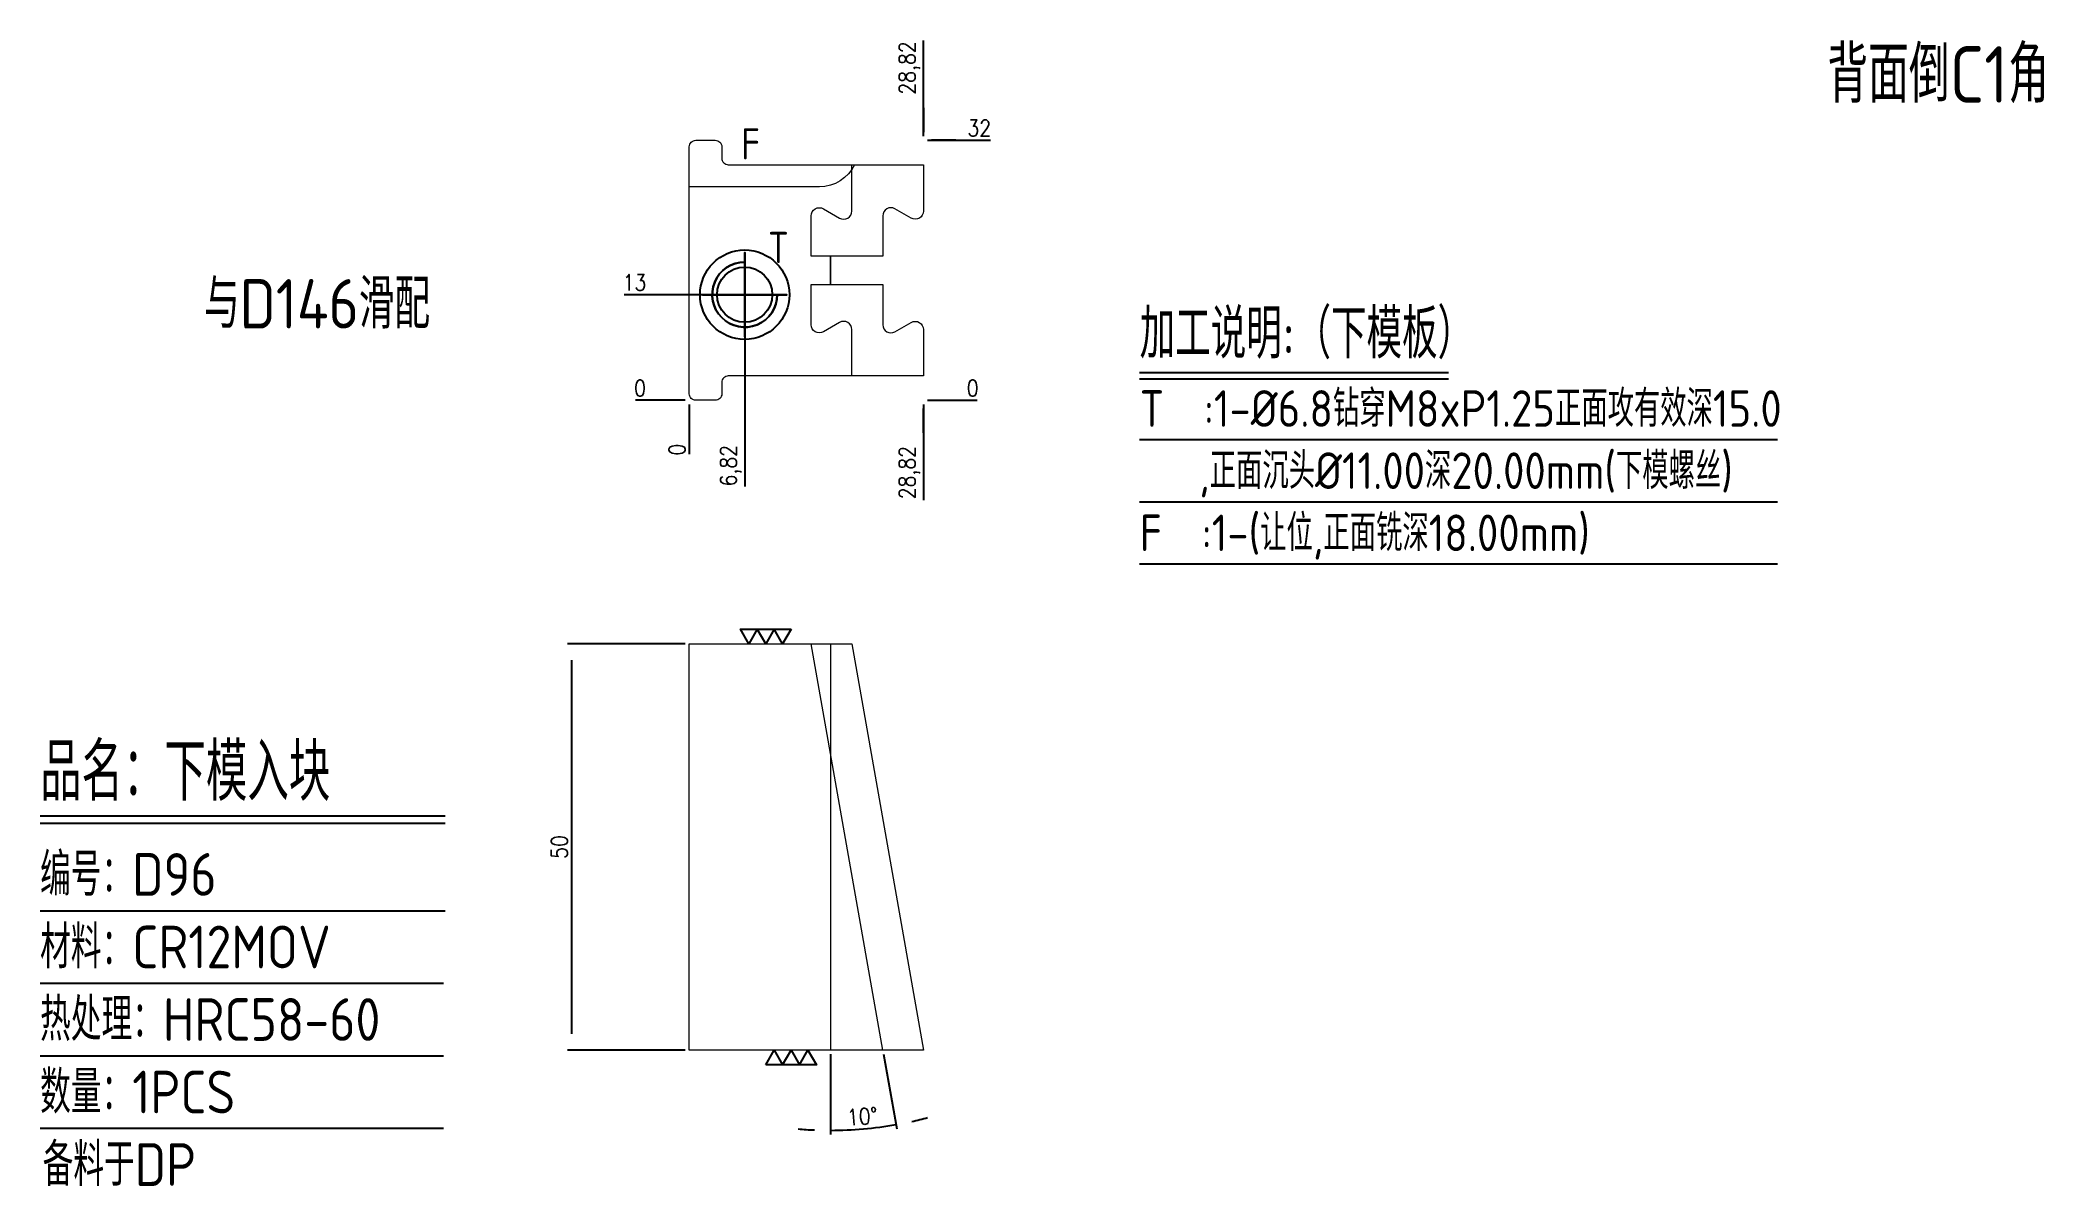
# Model space of a CAD drawing. Header units: millimetres. Extents: x 124804 to 125051, y -3039 to -2898.
import ezdxf
from ezdxf.enums import TextEntityAlignment as Align

# ---------------------------------------------------------------- set-up
doc = ezdxf.new("R2010")
doc.units = ezdxf.units.MM
doc.linetypes.add('CENTER', pattern=[0])
doc.linetypes.add('HIDDEN', pattern=[0])
for name, color, linetype in [('DIE_P', 2, 'Continuous'), ('DIM', 4, 'Continuous'), ('TEXT', 4, 'Continuous')]:
    doc.layers.add(name, color=color, linetype=linetype)
doc.styles.add('gbenor', font='gbenor.shx', dxfattribs={"bigfont": 'gbcbig.shx'})
doc.styles.get("Standard").update_dxf_attribs({"font": 'txt.shx', "width": 0.85, "bigfont": 'ctxt.shx'})
doc.dimstyles.new('T-2-WX', dxfattribs={"dimtxt": 2, "dimasz": 2, "dimexe": 0.5, "dimexo": 0.5, "dimgap": 0.5, "dimtad": 1, "dimtxsty": 'Standard', "dimblk": 'OPEN30', "dimcen": 0, "dimazin": 3, "dimtfac": 1, "dimtmove": 0, "dimatfit": 3, "dimldrblk": 'OPEN30', "dimlwd": -1, "dimlwe": -1})

# ---------------------------------------------------------------- blocks, each defined once
blk = doc.blocks.new('*D7579')
at = {"layer": 'Defpoints', "color": 0}
for p in [(124884.21, -2941.85), (124913.03, -2941.85), (124918.03, -2941.85)]:
    blk.add_point(p, dxfattribs=at)
at = {"layer": 'DIM', "color": 0}
blk.add_line((124913.53, -2941.85), (124919.66, -2941.85), dxfattribs=at)
at = {"layer": 'DIM', "color": 0, "insert": (124919.1, -2940.35), "char_height": 2, "attachment_point": 5}
blk.add_mtext('0', dxfattribs=at)
blk = doc.blocks.new('_Open30')
blk = doc.blocks.new('*D7580')
at = {"layer": 'Defpoints', "color": 0}
for p in [(124913.03, -2909.85), (124918.03, -2909.85), (124884.21, -2941.85)]:
    blk.add_point(p, dxfattribs=at)
at = {"layer": 'DIM', "color": 0}
for p, q in [((124913.53, -2909.85), (124917.03, -2909.85)), ((124917.03, -2909.85), (124914.03, -2909.85)), ((124914.03, -2909.85), (124921.28, -2909.85))]:
    blk.add_line(p, q, dxfattribs=at)
at = {"layer": 'DIM', "color": 0, "insert": (124919.91, -2908.35), "char_height": 2, "attachment_point": 5}
blk.add_mtext('32', dxfattribs=at)
blk = doc.blocks.new('*D7581')
at = {"layer": 'Defpoints', "color": 0}
for p in [(124879.21, -2941.85), (124884.21, -2941.85), (124884.21, -2941.85)]:
    blk.add_point(p, dxfattribs=at)
at = {"layer": 'DIM', "color": 0}
blk.add_line((124883.71, -2941.85), (124877.58, -2941.85), dxfattribs=at)
at = {"layer": 'DIM', "color": 0, "insert": (124878.15, -2940.35), "char_height": 2, "attachment_point": 5}
blk.add_mtext('0', dxfattribs=at)
blk = doc.blocks.new('*D7582')
at = {"layer": 'Defpoints', "color": 0}
for p in [(124879.21, -2928.85), (124891.03, -2928.85), (124884.21, -2941.85)]:
    blk.add_point(p, dxfattribs=at)
at = {"layer": 'DIM', "color": 0}
for p, q in [((124883.21, -2928.85), (124876.2, -2928.85)), ((124887.03, -2928.85), (124883.21, -2928.85)), ((124890.53, -2928.85), (124887.03, -2928.85))]:
    blk.add_line(p, q, dxfattribs=at)
at = {"layer": 'DIM', "color": 0, "insert": (124877.46, -2927.35), "char_height": 2, "attachment_point": 5}
blk.add_mtext('13', dxfattribs=at)
blk = doc.blocks.new('*D7583')
at = {"layer": 'Defpoints', "color": 0}
for p in [(124884.21, -2941.85), (124913.03, -2941.85), (124913.03, -2946.85)]:
    blk.add_point(p, dxfattribs=at)
at = {"layer": 'DIM', "color": 0}
for p, q in [((124913.03, -2942.35), (124913.03, -2945.85)), ((124913.03, -2945.85), (124913.03, -2942.85)), ((124913.03, -2942.85), (124913.03, -2954.15))]:
    blk.add_line(p, q, dxfattribs=at)
at = {"layer": 'DIM', "color": 0, "insert": (124911.34, -2950.75), "char_height": 2, "attachment_point": 5, "rotation": 90}
blk.add_mtext('28,82', dxfattribs=at)
blk = doc.blocks.new('*D7584')
at = {"layer": 'Defpoints', "color": 0}
for p in [(124891.03, -2928.85), (124884.21, -2941.85), (124891.03, -2946.85)]:
    blk.add_point(p, dxfattribs=at)
at = {"layer": 'DIM', "color": 0}
for p, q in [((124891.03, -2929.35), (124891.03, -2938.85)), ((124891.03, -2938.85), (124891.03, -2942.85)), ((124891.03, -2942.85), (124891.03, -2952.45))]:
    blk.add_line(p, q, dxfattribs=at)
at = {"layer": 'DIM', "color": 0, "insert": (124889.34, -2949.9), "char_height": 2, "attachment_point": 5, "rotation": 90}
blk.add_mtext('6,82', dxfattribs=at)
blk = doc.blocks.new('*D7585')
at = {"layer": 'Defpoints', "color": 0}
for p in [(124884.21, -2941.85), (124884.21, -2941.85), (124884.21, -2946.85)]:
    blk.add_point(p, dxfattribs=at)
at = {"layer": 'DIM', "color": 0}
blk.add_line((124884.21, -2942.35), (124884.21, -2948.48), dxfattribs=at)
at = {"layer": 'DIM', "color": 0, "insert": (124882.71, -2947.92), "char_height": 2, "attachment_point": 5, "rotation": 90}
blk.add_mtext('0', dxfattribs=at)
blk = doc.blocks.new('*D7586')
at = {"layer": 'Defpoints', "color": 0}
for p in [(124913.03, -2904.85), (124913.03, -2909.85), (124884.21, -2941.85)]:
    blk.add_point(p, dxfattribs=at)
at = {"layer": 'DIM', "color": 0}
for p, q in [((124913.03, -2908.85), (124913.03, -2897.55)), ((124913.03, -2909.35), (124913.03, -2905.85)), ((124913.03, -2905.85), (124913.03, -2908.85))]:
    blk.add_line(p, q, dxfattribs=at)
at = {"layer": 'DIM', "color": 0, "insert": (124911.34, -2900.95), "char_height": 2, "attachment_point": 5, "rotation": 90}
blk.add_mtext('28,82', dxfattribs=at)
blk = doc.blocks.new('*D7587')
at = {"layer": 'Defpoints', "color": 0}
for p in [(124884.21, -2971.83), (124869.72, -3021.83), (124884.21, -3021.83)]:
    blk.add_point(p, dxfattribs=at)
at = {"layer": 'DIM', "color": 0}
for p, q in [((124883.71, -2971.83), (124869.22, -2971.83)), ((124869.72, -2973.83), (124869.72, -3019.83)), ((124883.71, -3021.83), (124869.22, -3021.83))]:
    blk.add_line(p, q, dxfattribs=at)
at = {"layer": 'DIM', "color": 0, "insert": (124868.22, -2996.83), "char_height": 2, "attachment_point": 5, "rotation": 90}
blk.add_mtext('50', dxfattribs=at)
blk = doc.blocks.new('*D7588')
at = {"layer": 'Defpoints', "color": 0}
for p in [(124899.21, -2971.83), (124901.61, -2971.83), (124901.61, -3021.83), (124908.03, -3021.83), (124904.3, -3031.63)]:
    blk.add_point(p, dxfattribs=at)
at = {"layer": 'DIM', "color": 0}
for p, q in [((124901.61, -3022.33), (124901.61, -3032.21)), ((124908.12, -3022.32), (124909.74, -3031.5))]:
    blk.add_line(p, q, dxfattribs=at)
for start, end in [(265.0491, 267.5245), (270, 280), (282.4755, 284.9509)]:
    blk.add_arc((124901.61, -2985.41), 46.29, start, end, dxfattribs=at)
at = {"layer": 'DIM', "color": 0, "insert": (124905.51, -3029.99), "char_height": 2, "attachment_point": 5, "rotation": 5}
blk.add_mtext('10%%d', dxfattribs=at)

msp = doc.modelspace()

# ---------------------------------------------------------------- linework, layer by layer
at = {"layer": 'DIE_P', "color": 2, "linetype": 'HIDDEN', "lineweight": 15, "ltscale": 5}
msp.add_line((124901.61, -2971.828), (124901.61, -3021.828), dxfattribs=at)
at = {"layer": 'DIE_P', "linetype": 'Continuous', "lineweight": 15}
msp.add_lwpolyline([(124913.03, -2912.85), (124913.03, -2918.567, -0.5773503), (124911.53, -2919.434), (124909.53, -2918.279, 0.5773503), (124908.03, -2919.145), (124908.03, -2924.1), (124901.61, -2924.1), (124901.61, -2927.6), (124908.03, -2927.6), (124908.03, -2932.554, 0.5773503), (124909.53, -2933.42), (124911.53, -2932.266, -0.5773503), (124913.03, -2933.132), (124913.03, -2938.85), (124889.013, -2938.85, 0.4142136), (124888.213, -2939.65), (124888.213, -2941.05, -0.4142136), (124887.413, -2941.85), (124885.013, -2941.85, -0.4142136), (124884.213, -2941.05), (124884.213, -2910.65, -0.4142136), (124885.013, -2909.85), (124887.413, -2909.85, -0.4142136), (124888.213, -2910.65), (124888.213, -2912.05, 0.4142136), (124889.013, -2912.85)], format="xyb", close=True, dxfattribs=at)
at = {"layer": 'DIE_P', "color": 94, "linetype": 'Continuous', "lineweight": 15}
msp.add_lwpolyline([(124904.561, -2912.85, -0.2889655), (124900.23, -2915.581), (124884.213, -2915.581), (124884.213, -2910.65, -0.4142136), (124885.013, -2909.85), (124887.413, -2909.85, -0.4142136), (124888.213, -2910.65), (124888.213, -2912.05, 0.4142136), (124889.013, -2912.85)], format="xyb", close=True, dxfattribs=at)
at = {"layer": 'DIE_P', "lineweight": 15}
msp.add_lwpolyline([(124904.213, -2938.85), (124904.213, -2933.132, 0.5773503), (124902.713, -2932.266), (124900.713, -2933.42, -0.5773503), (124899.213, -2932.554), (124899.213, -2927.6), (124901.61, -2927.6), (124901.61, -2924.1), (124899.213, -2924.1), (124899.213, -2919.145, -0.5773503), (124900.713, -2918.279), (124902.713, -2919.434, 0.5773503), (124904.213, -2918.567), (124904.213, -2912.85)], format="xyb", dxfattribs=at)
at = {"layer": 'DIE_P'}
msp.add_lwpolyline([(124895.03, -2928.85, -2.4142136), (124891.03, -2924.85, 2.4142136)], format="xyb", close=True, dxfattribs=at)
at = {"layer": 'DIE_P', "color": 4, "linetype": 'CENTER', "ltscale": 0.007}
for points in [[(124891.03, -2934.05), (124891.03, -2923.65)], [(124885.83, -2928.85), (124896.23, -2928.85)]]:
    msp.add_lwpolyline(points, close=True, dxfattribs=at)
at = {"layer": 'DIE_P', "color": 4}
for points in [[(124896.74, -2970.028), (124895.701, -2971.828), (124894.662, -2970.028), (124893.623, -2971.828), (124892.583, -2970.028), (124891.544, -2971.828), (124890.505, -2970.028), (124896.74, -2970.028)], [(124893.623, -3023.628), (124894.662, -3021.828), (124895.701, -3023.628), (124896.74, -3021.828), (124897.779, -3023.628), (124898.819, -3021.828), (124899.858, -3023.628), (124893.623, -3023.628)]]:
    msp.add_lwpolyline(points, close=True, dxfattribs=at)
at = {"layer": 'DIE_P', "color": 2, "lineweight": 15}
msp.add_lwpolyline([(124904.214, -2971.828), (124913.031, -3021.828), (124884.213, -3021.828), (124884.213, -2971.828)], close=True, dxfattribs=at)
msp.add_lwpolyline([(124908.031, -3021.828), (124899.214, -2971.828)], dxfattribs=at)
at = {"layer": 'DIE_P'}
for radius in [5.5, 5.5, 3.4, 3.4]:
    msp.add_circle((124891.03, -2928.85), radius, dxfattribs=at)
at = {"layer": 'DIM', "color": 4, "linetype": 'Continuous', "lineweight": 25}
for p, q in [((124804.283, -2992.981), (124854.149, -2992.981)), ((124804.283, -2993.9), (124854.149, -2993.9)), ((124804.283, -3004.666), (124854.149, -3004.666)), ((124804.283, -3013.593), (124853.932, -3013.593)), ((124804.283, -3022.521), (124853.932, -3022.521)), ((124804.283, -3031.449), (124853.932, -3031.449))]:
    msp.add_line(p, q, dxfattribs=at)
at = {"layer": 'TEXT', "color": 3}
for p, q in [((124939.655, -2938.431), (124977.671, -2938.431)), ((124939.655, -2939.218), (124977.671, -2939.218)), ((124939.655, -2946.688), (125018.167, -2946.688)), ((124939.655, -2954.338), (125018.167, -2954.338)), ((124939.655, -2961.988), (125018.167, -2961.988))]:
    msp.add_line(p, q, dxfattribs=at)

# ---------------------------------------------------------------- texts
at = {"layer": 'DIM', "color": 3, "linetype": 'Continuous', "lineweight": 25, "style": 'gbenor'}
for s, height, p in [('品名：下模入块', 7.0896, (124804.283, -2991.143)), ('编号：D96', 5.2515, (124804.283, -3002.828)), ('材料：CR12MOV', 5.2515, (124804.283, -3011.755)), ('热处理：HRC58-60', 5.25154, (124804.283, -3020.683)), ('数量：1PCS', 5.2515, (124804.283, -3029.611)), ('备料于DP', 5.2515, (124804.602, -3038.538))]:
    msp.add_text(s, height=height, dxfattribs=at).set_placement(p)
at = {"layer": 'TEXT', "color": 4, "lineweight": 18, "style": 'gbenor'}
msp.add_text('背面倒C1角', height=6.9635, dxfattribs=at).set_placement((125024.323, -2905.23))
at = {"layer": 'TEXT', "color": 4, "style": 'gbenor'}
for s, p in [('F', (124891.757, -2910.291)), ('T', (124895.181, -2923.044))]:
    msp.add_text(s, height=3.84, dxfattribs=at).set_placement(p, align=Align.MIDDLE_CENTER)
for s, height, p in [('与D146滑配', 6.075, (124824.477, -2933.01)), ('加工说明:（下模板）', 6.075, (124939.655, -2936.698)), ('T  :1-%%C6.8钻穿M8xP1.25正面攻有效深15.0', 4.5, (124939.655, -2945.113)), ('   ,正面沉头%%C11.00深20.00mm(下模螺丝)', 4.5, (124939.655, -2952.763)), ('F  :1-(让位,正面铣深18.00mm)', 4.5, (124939.655, -2960.413))]:
    msp.add_text(s, height=height, dxfattribs=at).set_placement(p)

# ---------------------------------------------------------------- dimensions: what is measured, and where the dimension line sits
at = {"layer": 'DIM', "color": 4}
for feature_location, offset, dtype, origin, picture, middle in [((124913.03, -2909.85), (0, 5), 1, (124884.213, -2941.85), '*D7586', (124911.339, -2900.95)), ((124913.03, -2909.85), (5, 0), 0, (124884.213, -2941.85), '*D7580', (124919.906, -2908.35)), ((124891.03, -2928.85), (-11.816, 0), 0, (124884.213, -2941.85), '*D7582', (124877.459, -2927.35)), ((124891.03, -2928.85), (0, -18), 1, (124884.213, -2941.85), '*D7584', (124889.339, -2949.9)), ((124884.213395645, -2941.849541976), (-5, 0), 0, (124884.213395645, -2941.849541976), '*D7581', (124878.146728978, -2940.349541976)), ((124913.0297447, -2941.849541976), (5, 0), 0, (124884.213395645, -2941.849541976), '*D7579', (124919.096411367, -2940.349541976)), ((124884.213395645, -2941.849541976), (0, -5), 1, (124884.213395645, -2941.849541976), '*D7585', (124882.713395645, -2947.916208643)), ((124913.03, -2941.85), (0, -5), 1, (124884.213, -2941.85), '*D7583', (124911.339, -2950.75))]:
    dim = msp.add_ordinate_dim(feature_location=feature_location, offset=offset, dtype=dtype, origin=origin, dimstyle='T-2-WX', dxfattribs=at)
    dim.commit()
    dim.dimension.update_dxf_attribs({"geometry": picture, "text_midpoint": middle})
dim = msp.add_linear_dim(base=(124869.72, -3021.828), p1=(124884.213, -2971.828), p2=(124884.213, -3021.828), angle=90, dimstyle='T-2-WX', dxfattribs=at)
dim.commit()
dim.dimension.update_dxf_attribs({"geometry": '*D7587', "text_midpoint": (124868.22, -2996.828)})
dim = msp.add_angular_dim_2l(base=(124904.302, -3031.63), line1=((124908.031, -3021.828), (124899.214, -2971.828)), line2=((124901.61, -2971.828), (124901.61, -3021.828)), dimstyle='T-2-WX', dxfattribs=at)
dim.commit()
dim.dimension.update_dxf_attribs({"geometry": '*D7588', "text_midpoint": (124905.51, -3029.99)})

doc.saveas('drawing.dxf')
